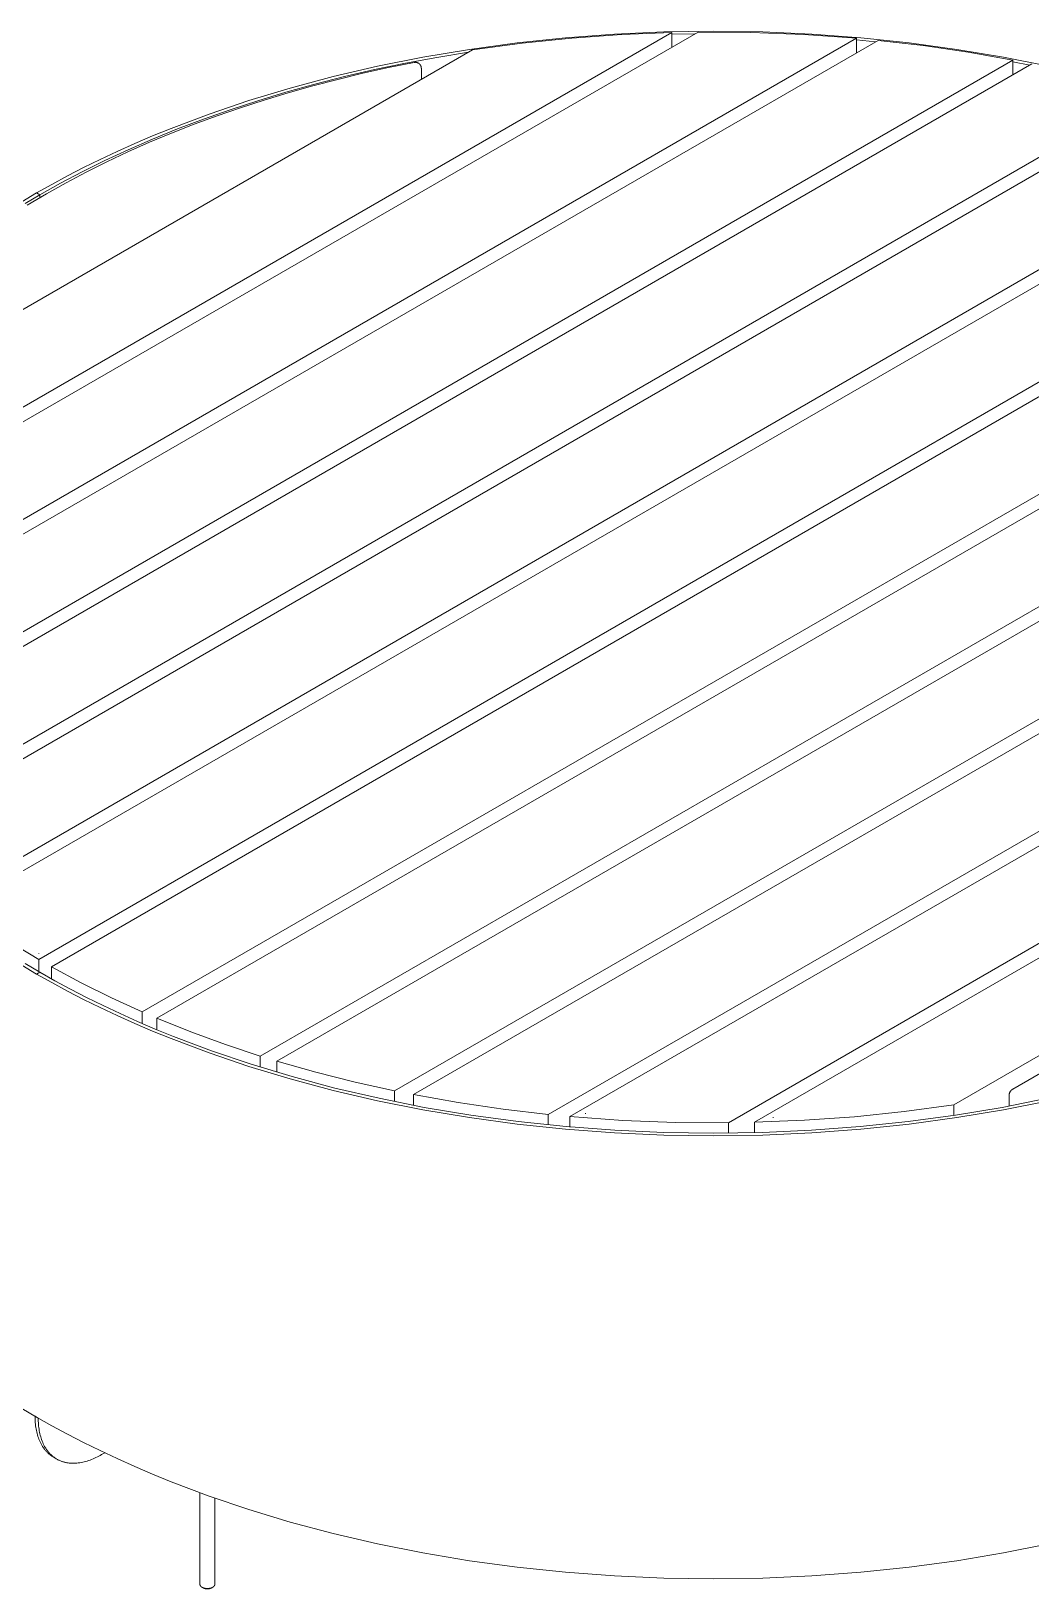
# Model space of a CAD drawing. Header units: inches. Extents: x 6 to 196, y 6 to 118.
# Drawn here: x 153.08 to 179.41, y 75.76 to 116.79 of the extents above; entities that cross this region are included whole.
import ezdxf

# ---------------------------------------------------------------- set-up
doc = ezdxf.new("R2010")
doc.units = ezdxf.units.IN
doc.layers.add('ZANO_R', color=7, linetype='Continuous', lineweight=0)

msp = doc.modelspace()

# ---------------------------------------------------------------- linework, layer by layer
at = {"layer": 'ZANO_R'}
for p, q in [((170.64246, 116.76197), (146.16261, 102.62853)), ((146.18319, 103.02616), (169.95373, 116.75009)), ((146.44683, 100.22096), (174.81248, 116.59788)), ((175.38584, 116.54316), (146.54161, 99.88993)), ((165.87834, 116.47637), (167.15106, 116.61061)), ((167.32075, 116.60231), (166.00902, 116.46657)), ((167.15106, 116.61061), (168.43919, 116.70726)), ((168.63608, 116.69684), (167.32075, 116.60231)), ((168.43919, 116.70726), (169.7377, 116.76557)), ((169.95373, 116.75009), (168.63608, 116.69684)), ((169.7377, 116.76557), (171.04144, 116.78505)), ((169.95373, 116.75009), (169.95373, 116.36434)), ((169.95373, 116.70324), (170.55969, 116.71419)), ((172.034, 116.75244), (170.64246, 116.76197)), ((171.04144, 116.78505), (172.34519, 116.76557)), ((173.42449, 116.69772), (172.034, 116.75244)), ((172.34519, 116.76557), (173.6437, 116.70726)), ((174.81248, 116.59788), (173.42449, 116.69772)), ((173.6437, 116.70726), (174.93183, 116.61061)), ((174.81248, 116.59788), (174.81248, 116.21213)), ((174.81248, 116.55223), (175.31918, 116.50467)), ((174.93183, 116.61061), (176.20455, 116.47637)), ((176.57436, 116.4043), (175.38584, 116.54316)), ((164.7022, 116.28977), (146.98048, 106.05813)), ((163.39815, 116.0996), (164.62585, 116.30559)), ((163.76201, 116.09349), (164.60081, 116.23123)), ((164.62585, 116.30559), (165.87834, 116.47637)), ((166.00902, 116.46657), (164.7022, 116.28977)), ((176.20455, 116.47637), (177.45704, 116.30559)), ((177.75826, 116.23035), (176.57436, 116.4043)), ((177.45704, 116.30559), (178.68474, 116.0996)), ((178.93651, 116.02148), (177.75826, 116.23035)), ((147.44518, 97.83995), (178.93651, 116.02148)), ((179.43276, 115.92224), (147.61706, 97.55344)), ((161.03377, 115.5884), (162.19949, 115.85995)), ((161.32893, 115.58694), (162.12481, 115.77078)), ((161.81567, 115.67498), (162.4877, 115.82383)), ((162.12481, 115.77078), (162.93624, 115.93982)), ((162.19949, 115.85995), (163.39815, 116.0996)), ((162.4877, 115.82383), (163.16793, 115.96158)), ((162.93624, 115.93982), (163.76201, 116.09349)), ((163.16793, 115.96158), (163.17321, 115.9625)), ((163.17321, 115.9625), (163.17852, 115.96325)), ((163.17852, 115.96325), (163.18384, 115.96382)), ((163.18384, 115.96382), (163.18919, 115.9642)), ((163.18919, 115.9642), (163.19454, 115.9644)), ((163.19454, 115.9644), (163.1999, 115.96442)), ((163.1999, 115.96442), (163.20525, 115.96426)), ((163.20525, 115.96426), (163.2106, 115.96391)), ((163.2106, 115.96391), (163.21593, 115.96339)), ((163.21593, 115.96339), (163.22124, 115.96268)), ((163.22124, 115.96268), (163.22652, 115.96179)), ((163.22652, 115.96179), (163.23177, 115.96073)), ((163.23177, 115.96073), (163.23698, 115.95948)), ((163.23698, 115.95948), (163.24215, 115.95806)), ((163.24215, 115.95806), (163.24726, 115.95647)), ((163.24726, 115.95647), (163.25232, 115.9547)), ((163.25232, 115.9547), (163.25731, 115.95276)), ((163.25731, 115.95276), (163.26223, 115.95065)), ((163.26223, 115.95065), (163.26708, 115.94837)), ((163.26708, 115.94837), (163.27185, 115.94594)), ((163.27185, 115.94594), (163.27654, 115.94334)), ((163.27654, 115.94334), (163.2811, 115.9406)), ((163.2811, 115.9406), (163.28557, 115.93771)), ((163.28557, 115.93771), (163.28993, 115.93467)), ((163.28993, 115.93467), (163.29419, 115.93149)), ((163.29419, 115.93149), (163.29834, 115.92816)), ((163.29834, 115.92816), (163.30238, 115.92469)), ((163.30238, 115.92469), (163.3063, 115.9211)), ((163.3063, 115.9211), (163.31009, 115.91737)), ((163.31009, 115.91737), (163.31376, 115.91351)), ((163.31376, 115.91351), (163.31729, 115.90953)), ((163.31729, 115.90953), (163.32068, 115.90544)), ((163.32068, 115.90544), (163.32394, 115.90123)), ((163.32394, 115.90123), (163.32705, 115.89692)), ((163.32705, 115.89692), (163.33002, 115.8925)), ((163.33002, 115.8925), (163.33283, 115.88799)), ((163.33283, 115.88799), (163.33549, 115.88338)), ((163.33549, 115.88338), (163.33799, 115.87869)), ((163.33799, 115.87869), (163.34034, 115.87391)), ((163.34034, 115.87391), (163.34252, 115.86906)), ((163.34252, 115.86906), (163.34453, 115.86413)), ((163.34453, 115.86413), (163.34638, 115.85915)), ((163.34638, 115.85915), (163.34806, 115.8541)), ((163.34806, 115.8541), (163.34956, 115.849)), ((163.34956, 115.849), (163.3509, 115.84385)), ((163.3509, 115.84385), (163.35206, 115.83865)), ((163.35206, 115.83865), (163.35304, 115.83343)), ((163.35304, 115.83343), (163.35384, 115.82817)), ((163.35384, 115.82817), (163.35447, 115.82289)), ((163.35447, 115.82289), (163.35492, 115.81759)), ((163.35492, 115.81759), (163.35519, 115.81227)), ((163.35519, 115.81227), (163.35528, 115.80695)), ((163.35528, 115.80695), (163.35528, 115.51213)), ((178.68474, 116.0996), (179.88339, 115.85995)), ((178.93651, 115.86075), (178.93646, 115.8634)), ((178.93651, 116.02148), (178.93651, 115.8634)), ((178.93651, 115.98066), (179.38165, 115.89274)), ((178.93651, 115.86075), (178.93651, 115.63573)), ((158.81471, 114.95757), (159.90448, 115.28691)), ((159.78821, 115.17736), (160.54971, 115.38891)), ((159.85255, 115.16309), (160.49772, 115.34447)), ((159.90448, 115.28691), (161.03377, 115.5884)), ((160.49772, 115.34447), (161.15222, 115.51515)), ((160.54971, 115.38891), (161.32893, 115.58694)), ((161.15222, 115.51515), (161.81567, 115.67498)), ((148.97169, 95.76388), (182.53238, 115.14015)), ((182.96811, 115.00598), (149.20408, 95.5123)), ((157.76713, 114.60258), (158.81471, 114.95757)), ((158.32203, 114.71643), (159.04537, 114.95297)), ((158.59174, 114.76875), (159.2171, 114.97114)), ((159.04537, 114.95297), (159.78821, 115.17736)), ((159.2171, 114.97114), (159.85255, 115.16309)), ((156.76395, 114.22424), (157.76713, 114.60258)), ((156.93678, 114.20987), (157.61894, 114.46849)), ((157.37279, 114.3332), (157.97684, 114.55606)), ((157.61894, 114.46849), (158.32203, 114.71643)), ((157.97684, 114.55606), (158.59174, 114.76875)), ((156.19873, 113.8575), (156.77996, 114.1003)), ((156.27609, 113.94133), (156.93678, 114.20987)), ((156.27959, 114.02705), (156.76395, 114.22424)), ((156.77996, 114.1003), (157.37279, 114.3332)), ((150.93177, 93.93813), (185.69467, 114.00849)), ((186.07789, 113.844), (151.21669, 93.71687)), ((155.02092, 113.37748), (155.63735, 113.66362)), ((155.34621, 113.61807), (155.80695, 113.82489)), ((155.62947, 113.60494), (156.19873, 113.8575)), ((155.63735, 113.66362), (156.27609, 113.94133)), ((155.80695, 113.82489), (156.27959, 114.02705)), ((154.4271, 113.08367), (155.02092, 113.37748)), ((154.46088, 113.19161), (154.89748, 113.40688)), ((154.52842, 113.07106), (155.07258, 113.34275)), ((154.89748, 113.40688), (155.34621, 113.61807)), ((155.07258, 113.34275), (155.62947, 113.60494)), ((153.62433, 112.74998), (154.03647, 112.97254)), ((153.85609, 112.78292), (154.4271, 113.08367)), ((153.99736, 112.79001), (154.52842, 113.07106)), ((154.03647, 112.97254), (154.46088, 113.19161)), ((152.8334, 112.29333), (153.22447, 112.52419)), ((152.91875, 112.2462), (153.30799, 112.47597)), ((152.97655, 112.20062), (153.4798, 112.49973)), ((153.22447, 112.52419), (153.62433, 112.74998)), ((153.22447, 112.52419), (153.30799, 112.47597)), ((153.28095, 92.33702), (188.46787, 112.6522)), ((153.30799, 112.47597), (153.85609, 112.78292)), ((153.30799, 112.39955), (153.30799, 112.47597)), ((153.4798, 112.49973), (153.99736, 112.79001)), ((188.80194, 112.45932), (153.61501, 92.14414)), ((156.005, 90.95234), (190.8662, 111.07947)), ((191.15111, 110.85821), (156.38822, 90.78785)), ((159.11477, 89.79036), (192.8788, 109.28404)), ((193.1112, 109.03246), (159.55051, 89.65619)), ((162.65013, 88.8741), (194.46583, 107.2429)), ((194.63771, 106.95639), (163.14638, 88.77486)), ((166.69705, 88.25318), (195.54128, 104.90641)), ((195.63606, 104.57538), (167.27041, 88.19846)), ((171.44043, 88.03437), (195.92028, 102.16781)), ((195.8997, 101.77018), (172.12915, 88.04625)), ((177.38069, 88.50657), (195.1024, 98.73821)), ((178.93362, 88.92325), (194.29914, 97.79454)), ((152.74975, 92.65886), (153.28095, 92.33702)), ((153.28095, 92.01478), (153.28095, 92.33702)), ((153.28279, 92.4954), (153.28284, 92.49884)), ((153.22447, 91.95092), (152.8334, 92.18178)), ((153.30799, 91.99914), (152.91875, 92.22892)), ((153.30799, 91.99914), (153.22447, 91.95092)), ((153.62433, 91.72514), (153.22447, 91.95092)), ((153.70597, 91.77441), (153.30799, 91.99914)), ((153.61501, 92.14414), (153.61501, 91.98685)), ((153.61501, 92.14414), (154.39793, 91.71971)), ((153.61501, 91.98341), (153.61508, 91.98685)), ((153.61501, 91.98341), (153.61501, 91.8249)), ((154.03647, 91.50257), (153.62433, 91.72514)), ((154.11618, 91.55289), (153.70597, 91.77441)), ((154.46088, 91.28351), (154.03647, 91.50257)), ((154.5386, 91.33486), (154.11618, 91.55289)), ((154.39793, 91.71971), (155.19491, 91.32229)), ((154.89748, 91.06824), (154.46088, 91.28351)), ((154.97315, 91.12059), (154.5386, 91.33486)), ((155.41978, 90.91039), (154.97315, 91.12059)), ((155.19491, 91.32229), (156.005, 90.95234)), ((155.34621, 90.85704), (154.89748, 91.06824)), ((155.80695, 90.65022), (155.34621, 90.85704)), ((155.87836, 90.70454), (155.41978, 90.91039)), ((156.34878, 90.50333), (155.87836, 90.70454)), ((156.005, 90.6494), (156.005, 90.95234)), ((156.38822, 90.78785), (156.38822, 90.4869)), ((156.38822, 90.78785), (157.28665, 90.42733)), ((156.27959, 90.44807), (155.80695, 90.65022)), ((156.76395, 90.25087), (156.27959, 90.44807)), ((156.83088, 90.30706), (156.34878, 90.50333)), ((157.82936, 89.93049), (156.83088, 90.30706)), ((157.28665, 90.42733), (158.19579, 90.09473)), ((157.76713, 89.87253), (156.76395, 90.25087)), ((158.81471, 89.51755), (157.76713, 89.87253)), ((158.87203, 89.57717), (157.82936, 89.93049)), ((158.19579, 90.09473), (159.11477, 89.79036)), ((159.90448, 89.1882), (158.81471, 89.51755)), ((159.95668, 89.24937), (158.87203, 89.57717)), ((159.11477, 89.5004), (159.11477, 89.79036)), ((159.55051, 89.65619), (159.55051, 89.36758)), ((159.55051, 89.65619), (160.57592, 89.36522)), ((161.03377, 88.88671), (159.90448, 89.1882)), ((161.08068, 88.94929), (159.95668, 89.24937)), ((160.57592, 89.36522), (161.60943, 89.10445)), ((161.60943, 89.10445), (162.65013, 88.8741)), ((162.19949, 88.61516), (161.03377, 88.88671)), ((162.24094, 88.67902), (161.08068, 88.94929)), ((163.43398, 88.44049), (162.24094, 88.67902)), ((162.65013, 88.59282), (162.65013, 88.8741)), ((163.14638, 88.77486), (164.32462, 88.56599)), ((163.14638, 88.77486), (163.14638, 88.49445)), ((179.84195, 88.67902), (178.64891, 88.44049)), ((178.8352, 88.75278), (178.83531, 88.75942)), ((178.8352, 88.47519), (178.8352, 88.75278)), ((178.83531, 88.75942), (178.83565, 88.76606)), ((178.83565, 88.76606), (178.83621, 88.77269)), ((178.83621, 88.77269), (178.83699, 88.77929)), ((178.83699, 88.77929), (178.838, 88.78587)), ((178.838, 88.78587), (178.83923, 88.7924)), ((178.83923, 88.7924), (178.84067, 88.79889)), ((178.84067, 88.79889), (178.84234, 88.80533)), ((178.84234, 88.80533), (178.84422, 88.81171)), ((178.84422, 88.81171), (178.84632, 88.81802)), ((178.84632, 88.81802), (178.84863, 88.82425)), ((178.84863, 88.82425), (178.85115, 88.8304)), ((178.85115, 88.8304), (178.85387, 88.83647)), ((178.85387, 88.83647), (178.8568, 88.84244)), ((178.8568, 88.84244), (178.85993, 88.84831)), ((178.85993, 88.84831), (178.86326, 88.85407)), ((178.86326, 88.85407), (178.86677, 88.85971)), ((178.86677, 88.85971), (178.87048, 88.86523)), ((178.87048, 88.86523), (178.87437, 88.87062)), ((178.87437, 88.87062), (178.87844, 88.87588)), ((178.87844, 88.87588), (178.88269, 88.881)), ((178.88269, 88.881), (178.8871, 88.88597)), ((178.8871, 88.88597), (178.89168, 88.89079)), ((178.89168, 88.89079), (178.89642, 88.89545)), ((178.89642, 88.89545), (178.90132, 88.89995)), ((178.90132, 88.89995), (178.90637, 88.90428)), ((178.90637, 88.90428), (178.91155, 88.90844)), ((178.91155, 88.90844), (178.91688, 88.91242)), ((178.91688, 88.91242), (178.92234, 88.91622)), ((178.92234, 88.91622), (178.92792, 88.91983)), ((178.92792, 88.91983), (178.93362, 88.92325)), ((163.39815, 88.37551), (162.19949, 88.61516)), ((164.62585, 88.16952), (163.39815, 88.37551)), ((164.65592, 88.23546), (163.43398, 88.44049)), ((164.32462, 88.56599), (165.50853, 88.39204)), ((165.90254, 88.06549), (164.65592, 88.23546)), ((165.50853, 88.39204), (166.69705, 88.25318)), ((166.69705, 87.97716), (166.69705, 88.25318)), ((167.67399, 88.27572), (167.68718, 88.27836)), ((174.76214, 88.19403), (176.07387, 88.32977)), ((176.07387, 88.32977), (177.38069, 88.50657)), ((177.42696, 88.23546), (176.18035, 88.06549)), ((177.38069, 88.34584), (177.38069, 88.50657)), ((177.38069, 88.22846), (177.38069, 88.34584)), ((178.64891, 88.44049), (177.42696, 88.23546)), ((178.68474, 88.37551), (177.45704, 88.16952)), ((179.88339, 88.61516), (178.68474, 88.37551)), ((165.87834, 87.99875), (164.62585, 88.16952)), ((167.15106, 87.86451), (165.87834, 87.99875)), ((167.16929, 87.93188), (165.90254, 88.06549)), ((168.43919, 87.76785), (167.15106, 87.86451)), ((168.45138, 87.83568), (167.16929, 87.93188)), ((167.27041, 88.19846), (168.6584, 88.09862)), ((167.27041, 88.19846), (167.27041, 88.03773)), ((167.27041, 88.03773), (167.27041, 87.92288)), ((169.74381, 87.77765), (168.45138, 87.83568)), ((168.6584, 88.09862), (170.04889, 88.0439)), ((170.04889, 88.0439), (171.44043, 88.03437)), ((171.44043, 87.87364), (171.44043, 88.03437)), ((171.44043, 87.76009), (171.44043, 87.87364)), ((172.12915, 88.04625), (173.44681, 88.0995)), ((172.12915, 88.04625), (172.12915, 87.88763)), ((172.12915, 87.8875), (172.12915, 87.88552)), ((172.12915, 87.88552), (172.12915, 87.77188)), ((172.12919, 87.8875), (172.1292, 87.88763)), ((172.1293, 87.8895), (172.1292, 87.88763)), ((173.6315, 87.83568), (172.33908, 87.77765)), ((172.61609, 88.17158), (172.6319, 88.17578)), ((173.44681, 88.0995), (174.76214, 88.19403)), ((174.91359, 87.93188), (173.6315, 87.83568)), ((174.93183, 87.86451), (173.6437, 87.76785)), ((176.18035, 88.06549), (174.91359, 87.93188)), ((176.20455, 87.99875), (174.93183, 87.86451)), ((177.45704, 88.16952), (176.20455, 87.99875)), ((169.7377, 87.70955), (168.43919, 87.76785)), ((171.04144, 87.69006), (169.7377, 87.70955)), ((171.04144, 87.75825), (169.74381, 87.77765)), ((172.33908, 87.77765), (171.04144, 87.75825)), ((172.34519, 87.70955), (171.04144, 87.69006)), ((173.6437, 87.76785), (172.34519, 87.70955)), ((152.8334, 80.51288), (153.22447, 80.28203)), ((153.18272, 80.30614), (153.18276, 80.30616)), ((153.26623, 80.25792), (153.18272, 80.30614)), ((153.18272, 80.30614), (153.18313, 80.26356)), ((153.18313, 80.26356), (153.18438, 80.22111)), ((153.18438, 80.22111), (153.18648, 80.17882)), ((153.18648, 80.17882), (153.18947, 80.13673)), ((153.18947, 80.13673), (153.19336, 80.09489)), ((153.19336, 80.09489), (153.19817, 80.05333)), ((153.19817, 80.05333), (153.20391, 80.01211)), ((153.20391, 80.01211), (153.2106, 79.97128)), ((153.22447, 80.28203), (153.62433, 80.05624)), ((153.26628, 80.25795), (153.26623, 80.25792)), ((153.26664, 80.21534), (153.26623, 80.25792)), ((153.26789, 80.17289), (153.26664, 80.21534)), ((153.27, 80.1306), (153.26789, 80.17289)), ((153.27299, 80.08851), (153.27, 80.1306)), ((153.27688, 80.04667), (153.27299, 80.08851)), ((153.28168, 80.00512), (153.27688, 80.04667)), ((153.28742, 79.9639), (153.28168, 80.00512)), ((153.62433, 80.05624), (154.03647, 79.83367)), ((153.2106, 79.97128), (153.21826, 79.93086)), ((153.21826, 79.93086), (153.22691, 79.89092)), ((153.22691, 79.89092), (153.23655, 79.8515)), ((153.23655, 79.8515), (153.24719, 79.81265)), ((153.24719, 79.81265), (153.25885, 79.77442)), ((153.25885, 79.77442), (153.27154, 79.73685)), ((153.27154, 79.73685), (153.28525, 79.69999)), ((153.28525, 79.69999), (153.29999, 79.66389)), ((153.29412, 79.92306), (153.28742, 79.9639)), ((153.30178, 79.88264), (153.29412, 79.92306)), ((153.29999, 79.66389), (153.31577, 79.62859)), ((153.31043, 79.8427), (153.30178, 79.88264)), ((153.32006, 79.80328), (153.31043, 79.8427)), ((153.31577, 79.62859), (153.33259, 79.59415)), ((153.33071, 79.76443), (153.32006, 79.80328)), ((153.34237, 79.7262), (153.33071, 79.76443)), ((153.33259, 79.59415), (153.34139, 79.57726)), ((153.35505, 79.68863), (153.34237, 79.7262)), ((153.36877, 79.65177), (153.35505, 79.68863)), ((153.38351, 79.61567), (153.36877, 79.65177)), ((153.39929, 79.58037), (153.38351, 79.61567)), ((154.03647, 79.83367), (154.46088, 79.61461)), ((154.46088, 79.61461), (154.89748, 79.39934)), ((153.34139, 79.57726), (153.35044, 79.56061)), ((153.35044, 79.56061), (153.35975, 79.54419)), ((153.35975, 79.54419), (153.36932, 79.52801)), ((153.36932, 79.52801), (153.37914, 79.51208)), ((153.37914, 79.51208), (153.38922, 79.4964)), ((153.38922, 79.4964), (153.39956, 79.48098)), ((153.41611, 79.54593), (153.39929, 79.58037)), ((153.39956, 79.48098), (153.41014, 79.46582)), ((153.41014, 79.46582), (153.42098, 79.45093)), ((153.4249, 79.52905), (153.41611, 79.54593)), ((153.42098, 79.45093), (153.43207, 79.43631)), ((153.43396, 79.51239), (153.4249, 79.52905)), ((153.43207, 79.43631), (153.44341, 79.42196)), ((153.44327, 79.49597), (153.43396, 79.51239)), ((153.45284, 79.47979), (153.44327, 79.49597)), ((153.44341, 79.42196), (153.45499, 79.40791)), ((153.46266, 79.46386), (153.45284, 79.47979)), ((153.45499, 79.40791), (153.46682, 79.39413)), ((153.47274, 79.44818), (153.46266, 79.46386)), ((153.46682, 79.39413), (153.47889, 79.38065)), ((153.48307, 79.43276), (153.47274, 79.44818)), ((153.47889, 79.38065), (153.4912, 79.36747)), ((153.49366, 79.4176), (153.48307, 79.43276)), ((153.4912, 79.36747), (153.50375, 79.35458)), ((153.5045, 79.40271), (153.49366, 79.4176)), ((153.50375, 79.35458), (153.51653, 79.342)), ((153.51559, 79.38809), (153.5045, 79.40271)), ((153.52692, 79.37375), (153.51559, 79.38809)), ((153.51653, 79.342), (153.52955, 79.32973)), ((153.53851, 79.35969), (153.52692, 79.37375)), ((153.52955, 79.32973), (153.5428, 79.31777)), ((153.55033, 79.34591), (153.53851, 79.35969)), ((153.5428, 79.31777), (153.55628, 79.30613)), ((153.5624, 79.33243), (153.55033, 79.34591)), ((153.55628, 79.30613), (153.56999, 79.29481)), ((153.57472, 79.31925), (153.5624, 79.33243)), ((153.56999, 79.29481), (153.58391, 79.28381)), ((153.58727, 79.30637), (153.57472, 79.31925)), ((153.58391, 79.28381), (153.59806, 79.27313)), ((153.60005, 79.29379), (153.58727, 79.30637)), ((153.59806, 79.27313), (153.61242, 79.26279)), ((153.61307, 79.28151), (153.60005, 79.29379)), ((153.61242, 79.26279), (153.62699, 79.25278)), ((153.62632, 79.26956), (153.61307, 79.28151)), ((153.6398, 79.25791), (153.62632, 79.26956)), ((153.62699, 79.25278), (153.64177, 79.2431)), ((153.6535, 79.24659), (153.6398, 79.25791)), ((153.64177, 79.2431), (153.65676, 79.23376)), ((153.66743, 79.23559), (153.6535, 79.24659)), ((153.65676, 79.23376), (153.67195, 79.22477)), ((153.68157, 79.22492), (153.66743, 79.23559)), ((153.74782, 79.18096), (153.67195, 79.22477)), ((153.69593, 79.21457), (153.68157, 79.22492)), ((153.71051, 79.20456), (153.69593, 79.21457)), ((153.72529, 79.19488), (153.71051, 79.20456)), ((153.74028, 79.18555), (153.72529, 79.19488)), ((153.75546, 79.17655), (153.74028, 79.18555)), ((154.70992, 79.18052), (154.67135, 79.16489)), ((154.74831, 79.19714), (154.70992, 79.18052)), ((154.78649, 79.21469), (154.74831, 79.19714)), ((154.82443, 79.23315), (154.78649, 79.21469)), ((154.86211, 79.25247), (154.82443, 79.23315)), ((154.8995, 79.27262), (154.86211, 79.25247)), ((154.89748, 79.39934), (155.34621, 79.18814)), ((154.93657, 79.29355), (154.8995, 79.27262)), ((154.93657, 79.29355), (155.01903, 79.34115)), ((155.34621, 79.18814), (155.80695, 78.98132)), ((153.77085, 79.16789), (153.75546, 79.17655)), ((153.78643, 79.15958), (153.77085, 79.16789)), ((153.8022, 79.15162), (153.78643, 79.15958)), ((153.81816, 79.144), (153.8022, 79.15162)), ((153.8343, 79.13674), (153.81816, 79.144)), ((153.85061, 79.12983), (153.8343, 79.13674)), ((153.8671, 79.12327), (153.85061, 79.12983)), ((153.88376, 79.11706), (153.8671, 79.12327)), ((153.90058, 79.11121), (153.88376, 79.11706)), ((153.91757, 79.10571), (153.90058, 79.11121)), ((153.9347, 79.10058), (153.91757, 79.10571)), ((153.95199, 79.09579), (153.9347, 79.10058)), ((153.96942, 79.09137), (153.95199, 79.09579)), ((153.987, 79.0873), (153.96942, 79.09137)), ((154.00471, 79.08358), (153.987, 79.0873)), ((154.02255, 79.08023), (154.00471, 79.08358)), ((154.04051, 79.07722), (154.02255, 79.08023)), ((154.0586, 79.07458), (154.04051, 79.07722)), ((154.07681, 79.07228), (154.0586, 79.07458)), ((154.09512, 79.07034), (154.07681, 79.07228)), ((154.11354, 79.06876), (154.09512, 79.07034)), ((154.13207, 79.06752), (154.11354, 79.06876)), ((154.15069, 79.06663), (154.13207, 79.06752)), ((154.1694, 79.06609), (154.15069, 79.06663)), ((154.18819, 79.06589), (154.1694, 79.06609)), ((154.20707, 79.06604), (154.18819, 79.06589)), ((154.22602, 79.06652), (154.20707, 79.06604)), ((154.24504, 79.06735), (154.22602, 79.06652)), ((154.28327, 79.07), (154.24504, 79.06735)), ((154.32173, 79.07399), (154.28327, 79.07)), ((154.36037, 79.07927), (154.32173, 79.07399)), ((154.39914, 79.08582), (154.36037, 79.07927)), ((154.43802, 79.09362), (154.39914, 79.08582)), ((154.47697, 79.10264), (154.43802, 79.09362)), ((154.51593, 79.11285), (154.47697, 79.10264)), ((154.55489, 79.12421), (154.51593, 79.11285)), ((154.5938, 79.13669), (154.55489, 79.12421)), ((154.63263, 79.15027), (154.5938, 79.13669)), ((154.67135, 79.16489), (154.63263, 79.15027)), ((155.80695, 78.98132), (156.27959, 78.77917)), ((156.27959, 78.77917), (156.76395, 78.58197)), ((156.76395, 78.58197), (157.76713, 78.20363)), ((157.52362, 75.88057), (157.52362, 78.29189)), ((157.76713, 78.20363), (158.81471, 77.84865)), ((157.91733, 78.15031), (157.91733, 75.88057)), ((158.81471, 77.84865), (159.90448, 77.51931)), ((159.90448, 77.51931), (161.03377, 77.21781)), ((161.03377, 77.21781), (162.19949, 76.94627)), ((162.19949, 76.94627), (163.39815, 76.70661)), ((178.68474, 76.70661), (179.88339, 76.94627)), ((163.39815, 76.70661), (164.62585, 76.50062)), ((164.62585, 76.50062), (165.87834, 76.32985)), ((165.87834, 76.32985), (167.15106, 76.19561)), ((174.93183, 76.19561), (176.20455, 76.32985)), ((176.20455, 76.32985), (177.45704, 76.50062)), ((177.45704, 76.50062), (178.68474, 76.70661)), ((167.15106, 76.19561), (168.43919, 76.09895)), ((168.43919, 76.09895), (169.7377, 76.04065)), ((169.7377, 76.04065), (171.04144, 76.02116)), ((171.04144, 76.02116), (172.34519, 76.04065)), ((172.34519, 76.04065), (173.6437, 76.09895)), ((173.6437, 76.09895), (174.93183, 76.19561)), ((157.52403, 75.87714), (157.52362, 75.88057)), ((157.52455, 75.87373), (157.52403, 75.87714)), ((157.52519, 75.87034), (157.52455, 75.87373)), ((157.52595, 75.86697), (157.52519, 75.87034)), ((157.52683, 75.86363), (157.52595, 75.86697)), ((157.52782, 75.86033), (157.52683, 75.86363)), ((157.52893, 75.85706), (157.52782, 75.86033)), ((157.53015, 75.85383), (157.52893, 75.85706)), ((157.53148, 75.85065), (157.53015, 75.85383)), ((157.53292, 75.84751), (157.53148, 75.85065)), ((157.53447, 75.84443), (157.53292, 75.84751)), ((157.53613, 75.8414), (157.53447, 75.84443)), ((157.53789, 75.83843), (157.53613, 75.8414)), ((157.53975, 75.83552), (157.53789, 75.83843)), ((157.54172, 75.83268), (157.53975, 75.83552)), ((157.54378, 75.82992), (157.54172, 75.83268)), ((157.54593, 75.82722), (157.54378, 75.82992)), ((157.54818, 75.8246), (157.54593, 75.82722)), ((157.55052, 75.82206), (157.54818, 75.8246)), ((157.55294, 75.81961), (157.55052, 75.82206)), ((157.55545, 75.81724), (157.55294, 75.81961)), ((157.55804, 75.81495), (157.55545, 75.81724)), ((157.56071, 75.81276), (157.55804, 75.81495)), ((157.56345, 75.81067), (157.56071, 75.81276)), ((157.56627, 75.80867), (157.56345, 75.81067)), ((157.56915, 75.80677), (157.56627, 75.80867)), ((157.57209, 75.80497), (157.56915, 75.80677)), ((157.5751, 75.80328), (157.57209, 75.80497)), ((157.57816, 75.80169), (157.5751, 75.80328)), ((157.58128, 75.80021), (157.57816, 75.80169)), ((157.5844, 75.79844), (157.58128, 75.80021)), ((157.58439, 75.79841), (157.60433, 75.7869)), ((157.58762, 75.7967), (157.5844, 75.79844)), ((157.59094, 75.79499), (157.58762, 75.7967)), ((157.59435, 75.79331), (157.59094, 75.79499)), ((157.59786, 75.79166), (157.59435, 75.79331)), ((157.60146, 75.79004), (157.59786, 75.79166)), ((157.60515, 75.78846), (157.60146, 75.79004)), ((157.60433, 75.7869), (157.61236, 75.783)), ((157.60893, 75.78692), (157.60515, 75.78846)), ((157.61677, 75.78397), (157.60893, 75.78692)), ((157.61236, 75.783), (157.62052, 75.77938)), ((157.62495, 75.78119), (157.61677, 75.78397)), ((157.62052, 75.77938), (157.6288, 75.77605)), ((157.63347, 75.77862), (157.62495, 75.78119)), ((157.6288, 75.77605), (157.6372, 75.773)), ((157.64229, 75.77627), (157.63347, 75.77862)), ((157.6372, 75.773), (157.64569, 75.77026)), ((157.6514, 75.77414), (157.64229, 75.77627)), ((157.64569, 75.77026), (157.65427, 75.7678)), ((157.66076, 75.77227), (157.6514, 75.77414)), ((157.65427, 75.7678), (157.66294, 75.76565)), ((157.67035, 75.77066), (157.66076, 75.77227)), ((157.66294, 75.76565), (157.67167, 75.7638)), ((157.68014, 75.76933), (157.67035, 75.77066)), ((157.67167, 75.7638), (157.68046, 75.76226)), ((157.69008, 75.76828), (157.68014, 75.76933)), ((157.68046, 75.76226), (157.68931, 75.76102)), ((157.68931, 75.76102), (157.69818, 75.76009)), ((157.70015, 75.76752), (157.69008, 75.76828)), ((157.69818, 75.76009), (157.70709, 75.75947)), ((157.71029, 75.76707), (157.70015, 75.76752)), ((157.70709, 75.75947), (157.71601, 75.75916)), ((157.72048, 75.76692), (157.71029, 75.76707)), ((157.71601, 75.75916), (157.72494, 75.75916)), ((157.73066, 75.76707), (157.72048, 75.76692)), ((157.72494, 75.75916), (157.73386, 75.75947)), ((157.74081, 75.76752), (157.73066, 75.76707)), ((157.73386, 75.75947), (157.74277, 75.76009)), ((157.75087, 75.76828), (157.74081, 75.76752)), ((157.74277, 75.76009), (157.75164, 75.76102)), ((157.76081, 75.76933), (157.75087, 75.76828)), ((157.75164, 75.76102), (157.76049, 75.76226)), ((157.76049, 75.76226), (157.76928, 75.7638)), ((157.7706, 75.77066), (157.76081, 75.76933)), ((157.76928, 75.7638), (157.77801, 75.76565)), ((157.78019, 75.77227), (157.7706, 75.77066)), ((157.77801, 75.76565), (157.78668, 75.7678)), ((157.78955, 75.77414), (157.78019, 75.77227)), ((157.78668, 75.7678), (157.79526, 75.77026)), ((157.79866, 75.77627), (157.78955, 75.77414)), ((157.79526, 75.77026), (157.80375, 75.773)), ((157.80748, 75.77862), (157.79866, 75.77627)), ((157.80375, 75.773), (157.81215, 75.77605)), ((157.816, 75.78119), (157.80748, 75.77862)), ((157.81215, 75.77605), (157.82043, 75.77938)), ((157.82418, 75.78397), (157.816, 75.78119)), ((157.82043, 75.77938), (157.82859, 75.783)), ((157.83202, 75.78692), (157.82418, 75.78397)), ((157.82859, 75.783), (157.83662, 75.7869)), ((157.8358, 75.78846), (157.83202, 75.78692)), ((157.83949, 75.79004), (157.8358, 75.78846)), ((157.83662, 75.7869), (157.85656, 75.79841)), ((157.84309, 75.79166), (157.83949, 75.79004)), ((157.8466, 75.79331), (157.84309, 75.79166)), ((157.85001, 75.79499), (157.8466, 75.79331)), ((157.85333, 75.7967), (157.85001, 75.79499)), ((157.85655, 75.79844), (157.85333, 75.7967)), ((157.85967, 75.80021), (157.85655, 75.79844)), ((157.86273, 75.80201), (157.85967, 75.80021)), ((157.86574, 75.80387), (157.86273, 75.80201)), ((157.8687, 75.80578), (157.86574, 75.80387)), ((157.87161, 75.80775), (157.8687, 75.80578)), ((157.87447, 75.80978), (157.87161, 75.80775)), ((157.87727, 75.81185), (157.87447, 75.80978)), ((157.88001, 75.81399), (157.87727, 75.81185)), ((157.88267, 75.81617), (157.88001, 75.81399)), ((157.88527, 75.81841), (157.88267, 75.81617)), ((157.88779, 75.82069), (157.88527, 75.81841)), ((157.89024, 75.82303), (157.88779, 75.82069)), ((157.8926, 75.82542), (157.89024, 75.82303)), ((157.89487, 75.82785), (157.8926, 75.82542)), ((157.89705, 75.83034), (157.89487, 75.82785)), ((157.89914, 75.83286), (157.89705, 75.83034)), ((157.90113, 75.83543), (157.89914, 75.83286)), ((157.90302, 75.83804), (157.90113, 75.83543)), ((157.90481, 75.84069), (157.90302, 75.83804)), ((157.90566, 75.84203), (157.90481, 75.84069)), ((157.90649, 75.84337), (157.90566, 75.84203)), ((157.90728, 75.84473), (157.90649, 75.84337)), ((157.90805, 75.84609), (157.90728, 75.84473)), ((157.90879, 75.84747), (157.90805, 75.84609)), ((157.9095, 75.84885), (157.90879, 75.84747)), ((157.91019, 75.85024), (157.9095, 75.84885)), ((157.91084, 75.85163), (157.91019, 75.85024)), ((157.91146, 75.85303), (157.91084, 75.85163)), ((157.91206, 75.85444), (157.91146, 75.85303)), ((157.91262, 75.85586), (157.91206, 75.85444)), ((157.91315, 75.85728), (157.91262, 75.85586)), ((157.91365, 75.85871), (157.91315, 75.85728)), ((157.91412, 75.86014), (157.91365, 75.85871)), ((157.91456, 75.86158), (157.91412, 75.86014)), ((157.91497, 75.86302), (157.91456, 75.86158)), ((157.91534, 75.86447), (157.91497, 75.86302)), ((157.91568, 75.86592), (157.91534, 75.86447)), ((157.916, 75.86737), (157.91568, 75.86592)), ((157.91627, 75.86883), (157.916, 75.86737)), ((157.91652, 75.87029), (157.91627, 75.86883)), ((157.91673, 75.87176), (157.91652, 75.87029)), ((157.91691, 75.87322), (157.91673, 75.87176)), ((157.91706, 75.87469), (157.91691, 75.87322)), ((157.91718, 75.87616), (157.91706, 75.87469)), ((157.91726, 75.87763), (157.91718, 75.87616)), ((157.91731, 75.8791), (157.91726, 75.87763)), ((157.91733, 75.88057), (157.91731, 75.8791))]:
    msp.add_line(p, q, dxfattribs=at)

doc.saveas('drawing.dxf')
